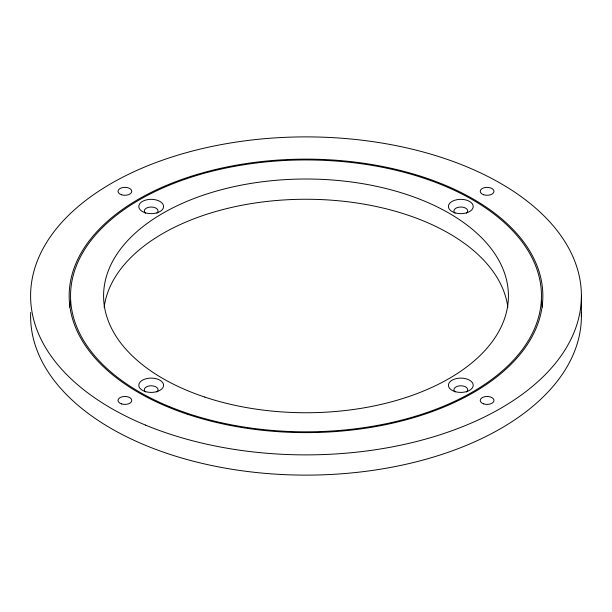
<?xml version="1.0" encoding="UTF-8"?>
<svg xmlns="http://www.w3.org/2000/svg" width="612" height="612" viewBox="0 0 612 612"><rect width="100%" height="100%" fill="white"/><g stroke="black" fill="none" stroke-linecap="round" stroke-linejoin="round"><path stroke-width="0.92" d="M581.4 295.879L581.4 316.121M581.323 312.449A275.4 158.998 0 0 1 306 475.119A275.4 158.998 0 0 1 30.677 312.449M69.661 307.17A236.844 136.744 0 0 1 70.617 300.936M541.383 300.936A236.844 136.744 0 0 1 542.339 307.17M104.155 307.3A202.419 116.869 0 0 1 306 199.252A202.419 116.869 0 0 1 507.845 307.3M145.457 213.206A6.885 3.978 0 0 1 146.643 208.011A6.885 3.978 0 0 1 155.723 208.011A6.885 3.978 0 0 1 156.909 213.206M145.457 391.971A6.885 3.978 0 0 1 146.643 386.769A6.885 3.978 0 0 1 155.723 386.769A6.885 3.978 0 0 1 156.909 391.971M455.091 391.971A6.885 3.978 0 0 1 456.277 386.769A6.885 3.978 0 0 1 465.357 386.769A6.885 3.978 0 0 1 466.543 391.971M455.091 213.206A6.885 3.978 0 0 1 456.277 208.011A6.885 3.978 0 0 1 465.357 208.011A6.885 3.978 0 0 1 466.543 213.206M145.587 425.126A275.4 158.998 0 0 0 580.077 311.462A275.4 158.998 0 0 0 192.344 151.057A275.4 158.998 0 0 0 145.587 425.126M187.578 414.301A236.844 136.744 0 0 0 542.844 295.879A236.844 136.744 0 0 0 187.578 177.457A236.844 136.744 0 0 0 187.578 414.301M121.451 194.761A6.885 3.978 0 0 0 131.779 191.319A6.885 3.978 0 0 0 121.451 187.876A6.885 3.978 0 0 0 121.451 194.761M121.451 403.882A6.885 3.978 0 0 0 131.779 400.439A6.885 3.978 0 0 0 121.451 396.997A6.885 3.978 0 0 0 121.451 403.882M483.664 403.882A6.885 3.978 0 0 0 493.991 400.439A6.885 3.978 0 0 0 483.664 396.997A6.885 3.978 0 0 0 483.664 403.882M483.664 194.761A6.885 3.978 0 0 0 493.991 191.319A6.885 3.978 0 0 0 483.664 187.876A6.885 3.978 0 0 0 483.664 194.761M168.843 406.383A235.467 135.948 0 0 0 540.335 309.205A235.467 135.948 0 0 0 208.822 172.056A235.467 135.948 0 0 0 168.843 406.383M204.791 397.089A202.419 116.869 0 0 0 508.419 295.879A202.419 116.869 0 0 0 204.791 194.67A202.419 116.869 0 0 0 204.791 397.089M144.99 212.693A12.393 7.153 0 0 0 163.58 206.496A12.393 7.153 0 0 0 144.99 200.3A12.393 7.153 0 0 0 144.99 212.693M144.99 391.458A12.393 7.153 0 0 0 163.58 385.262A12.393 7.153 0 0 0 144.99 379.065A12.393 7.153 0 0 0 144.99 391.458M454.617 391.458A12.393 7.153 0 0 0 473.206 385.262A12.393 7.153 0 0 0 454.617 379.065A12.393 7.153 0 0 0 454.617 391.458M454.617 212.693A12.393 7.153 0 0 0 473.206 206.496A12.393 7.153 0 0 0 454.617 200.3A12.393 7.153 0 0 0 454.617 212.693"/></g></svg>
